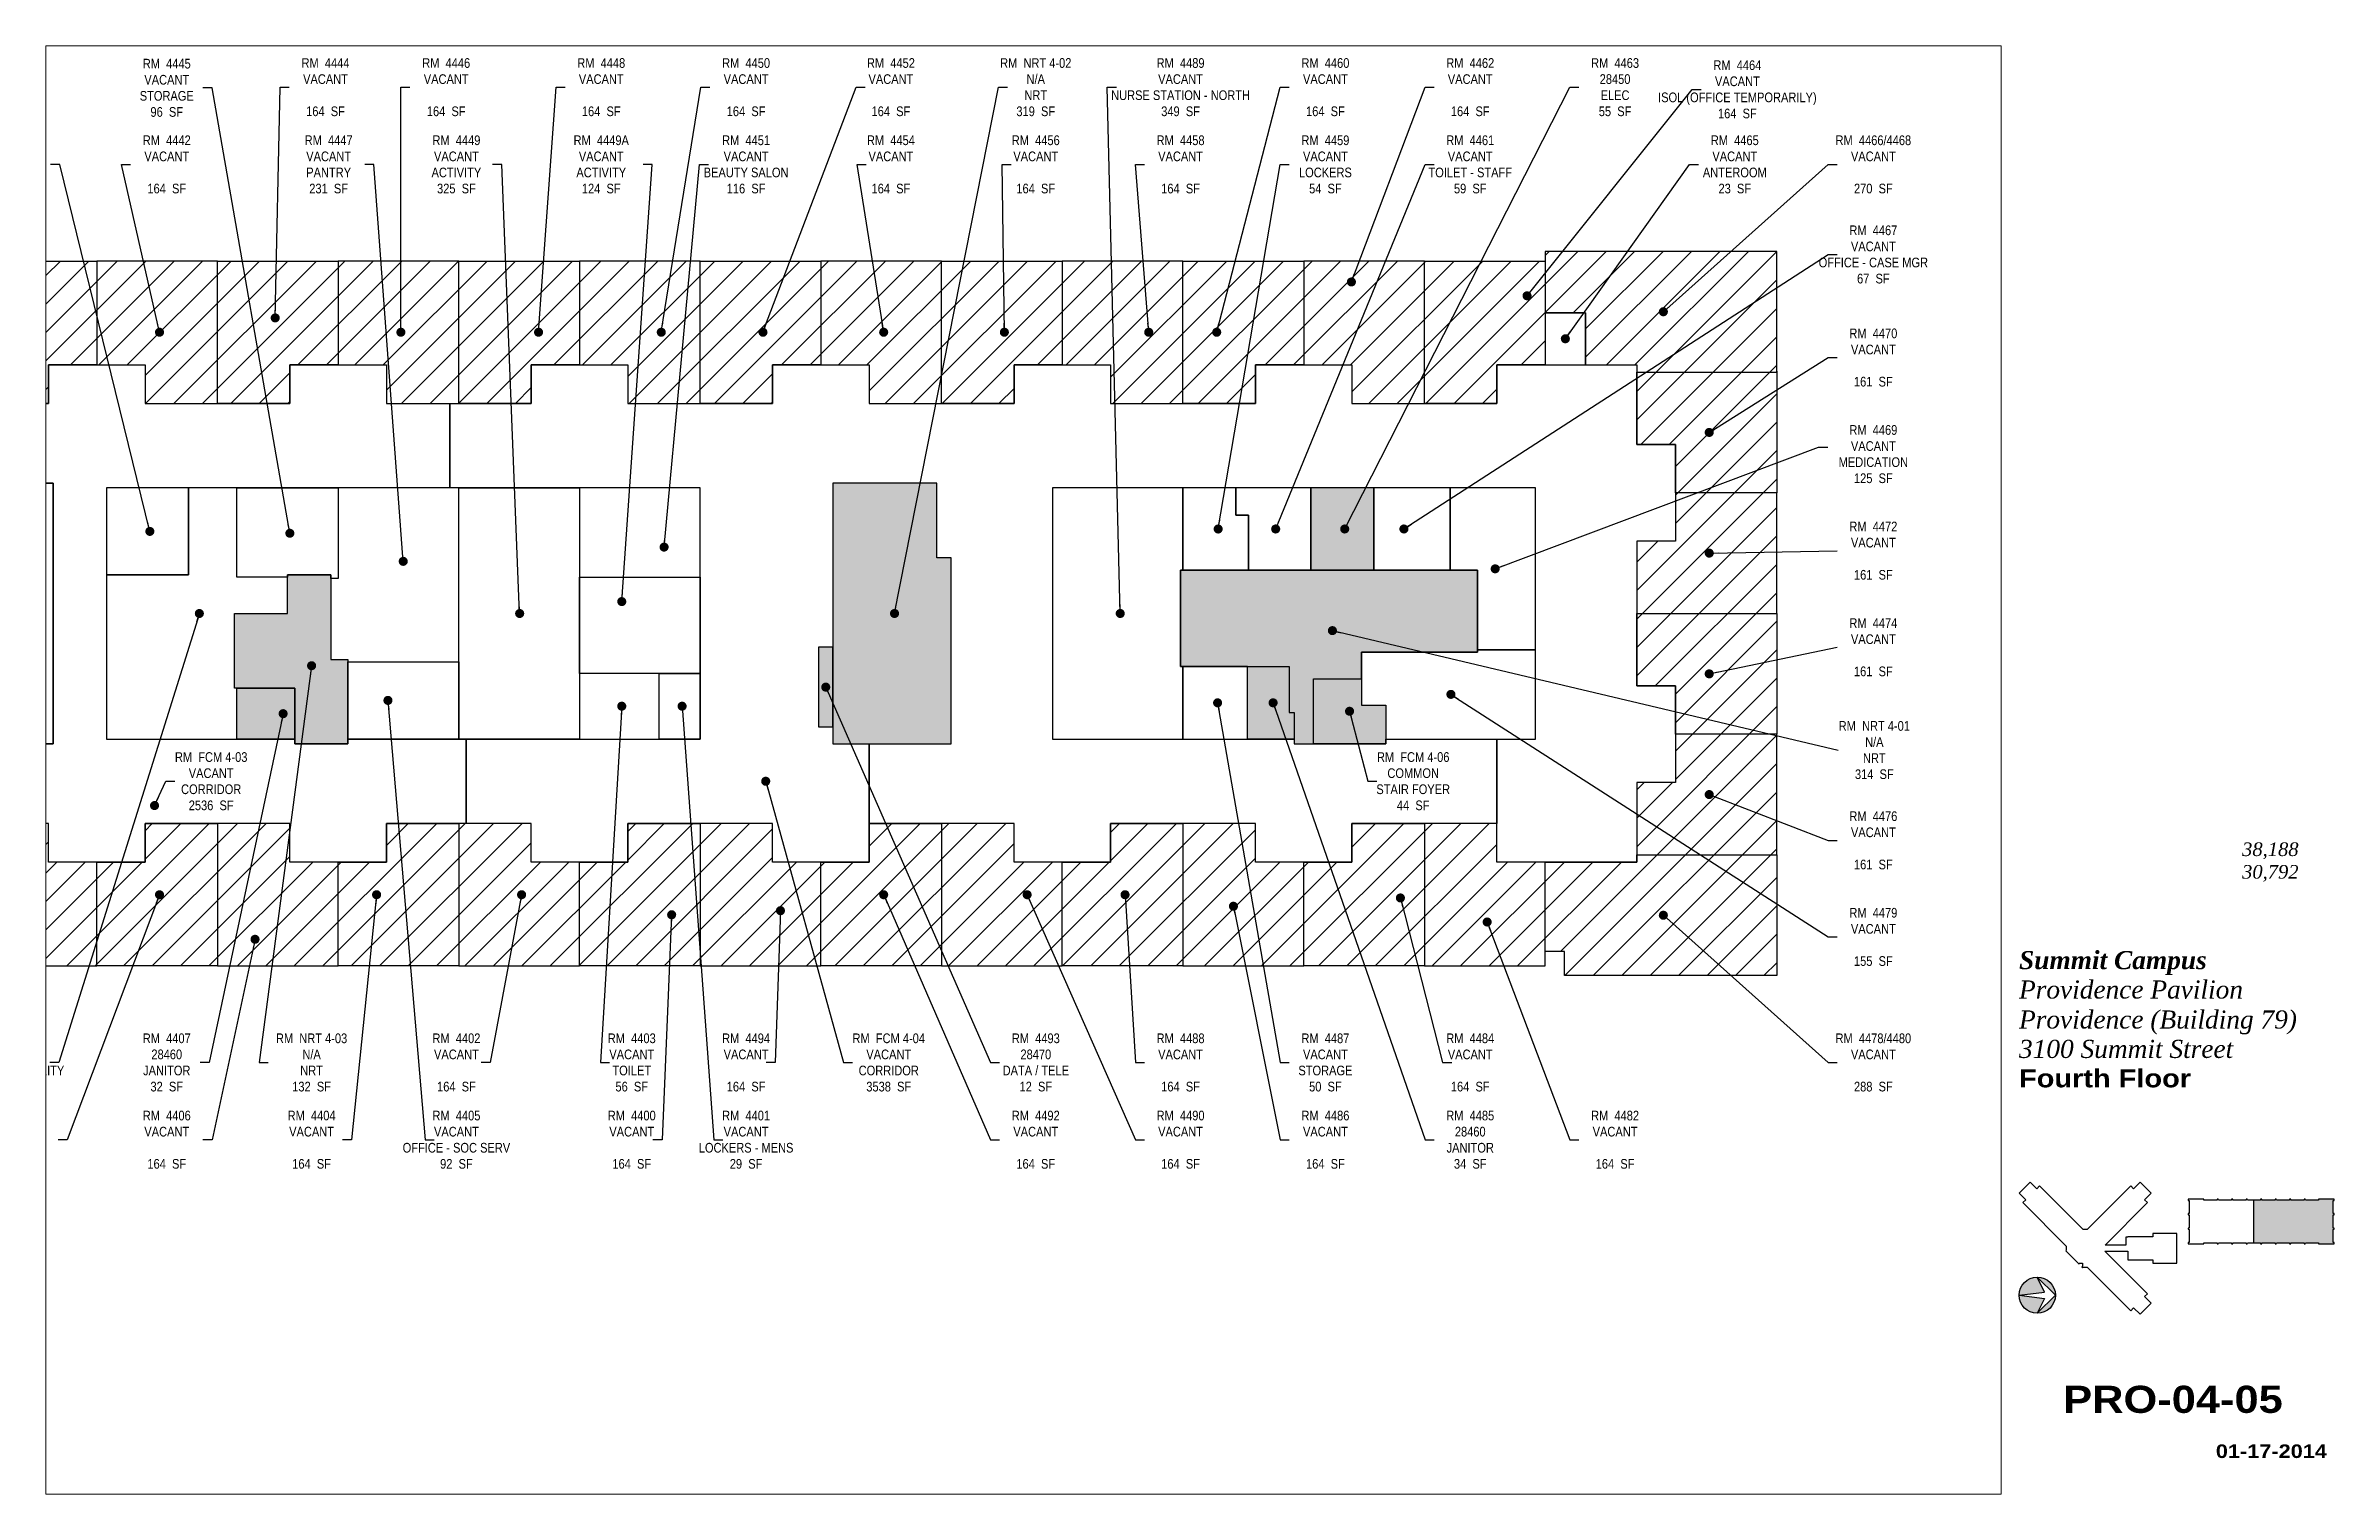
# Paper-space layout '05' of a CAD drawing. Header units: inches. Extents: x 0.9 to 16.7, y 0.5 to 10.5.
# The model-space entities are those that its viewports show. They can reach past a viewport. Long polylines and large blocks are cut down to what shows.
import ezdxf
from ezdxf.enums import TextEntityAlignment as Align

# ---------------------------------------------------------------- set-up
doc = ezdxf.new("R2010")
doc.units = ezdxf.units.IN
doc.header["$MEASUREMENT"] = 0
doc.layers.get('DEFPOINTS').update_dxf_attribs({"color": 31})
for name, color, linetype in [('0-LABEL', 3, 'Continuous'), ('1-NRT', 200, 'Continuous'), ('1-NRT-PTN', 253, 'Continuous'), ('3-FCM', 190, 'Continuous'), ('3-FCM-PTN', 9, 'Continuous'), ('4-OCC', 6, 'Continuous'), ('4-OCC-PTN', 95, 'Continuous'), ('4-VACANT', 60, 'Continuous'), ('4-VACANT-NONLICENSED-PTN', 253, 'Continuous'), ('T-5', 5, 'Continuous'), ('T-8', 8, 'Continuous')]:
    doc.layers.add(name, color=color, linetype=linetype)
doc.styles.add('ArialB', font='')
doc.styles.add('ArialN', font='ARIALN.TTF')
doc.styles.add('TimesI', font='timesi.ttf')
doc.styles.add('TimesIB', font='timesbi.ttf')
doc.styles.get('ArialB').set_extended_font_data('Arial Black')
doc.dimstyles.new('AB-120', dxfattribs={"dimscale": 120, "dimtxt": 0.125, "dimasz": 0.09375, "dimexe": 0.0625, "dimexo": 0.125, "dimgap": 0.375, "dimtad": 0, "dimtih": 1, "dimtoh": 1, "dimdec": 4, "dimrnd": 0.0625, "dimzin": 0, "dimdsep": 46, "dimlunit": 4, "dimtxsty": 'ArialN', "dimblk": 'ARCHTICK', "dimcen": 0.09375, "dimclrd": 256, "dimclre": 256, "dimclrt": 256, "dimadec": 0, "dimazin": 0, "dimtfac": 1, "dimtdec": 4, "dimtofl": 0, "dimtmove": 2, "dimatfit": 3, "dimldrblk": 'DOT', "dimfxl": 0, "dimfrac": 2, "dimtolj": 1, "dimtzin": 0, "dimlwd": -1, "dimlwe": -1, "dimarcsym": 0})

# ---------------------------------------------------------------- blocks, each defined once
blk = doc.blocks.new('4th outline')
blk.add_lwpolyline([(14.639, 2.654), (14.562, 2.578), (14.608, 2.532), (14.588, 2.513), (14.888, 2.212), (14.888, 2.184), (14.885, 2.18), (14.977, 2.088), (14.977, 2.095), (15, 2.095), (15, 2.075), (14.995, 2.07), (15.001, 2.064), (15.005, 2.068), (15.033, 2.068), (15.333, 1.767), (15.353, 1.787), (15.398, 1.742), (15.475, 1.818), (15.429, 1.864), (15.449, 1.883), (15.155, 2.177), (15.314, 2.177), (15.314, 2.118), (15.486, 2.118), (15.486, 2.095), (15.651, 2.095), (15.651, 2.3), (15.486, 2.3), (15.486, 2.278), (15.314, 2.278), (15.314, 2.274), (15.3, 2.274), (15.3, 2.219), (15.156, 2.219), (15.449, 2.513), (15.429, 2.532), (15.475, 2.578), (15.398, 2.654), (15.353, 2.609), (15.333, 2.629), (15.033, 2.328), (15.005, 2.328), (14.704, 2.629), (14.684, 2.609)], close=True)
blk.add_lwpolyline([(15.73, 2.537), (15.73, 2.529), (15.737, 2.528), (15.737, 2.438), (15.73, 2.437), (15.73, 2.429), (15.737, 2.428), (15.737, 2.338), (15.73, 2.337), (15.73, 2.329), (15.737, 2.328), (15.737, 2.238), (15.73, 2.237), (15.73, 2.229), (15.838, 2.229), (15.839, 2.236), (15.93, 2.236), (15.93, 2.229), (15.938, 2.229), (15.939, 2.236), (16.03, 2.236), (16.03, 2.229), (16.038, 2.229), (16.039, 2.236), (16.13, 2.236), (16.13, 2.229), (16.138, 2.229), (16.139, 2.236), (16.23, 2.236), (16.23, 2.229), (16.238, 2.229), (16.238, 2.229), (16.239, 2.236), (16.33, 2.236), (16.33, 2.229), (16.338, 2.229), (16.339, 2.236), (16.43, 2.236), (16.43, 2.229), (16.438, 2.229), (16.439, 2.236), (16.53, 2.236), (16.53, 2.229), (16.538, 2.229), (16.539, 2.236), (16.63, 2.236), (16.63, 2.229), (16.738, 2.229), (16.738, 2.237), (16.731, 2.238), (16.731, 2.328), (16.738, 2.329), (16.738, 2.337), (16.731, 2.338), (16.731, 2.428), (16.738, 2.429), (16.738, 2.437), (16.731, 2.437), (16.731, 2.528), (16.738, 2.529), (16.738, 2.537), (16.63, 2.537), (16.63, 2.53), (16.539, 2.53), (16.538, 2.537), (16.53, 2.537), (16.53, 2.53), (16.439, 2.53), (16.438, 2.537), (16.43, 2.537), (16.43, 2.53), (16.339, 2.53), (16.338, 2.537), (16.33, 2.537), (16.33, 2.53), (16.239, 2.53), (16.238, 2.537), (16.23, 2.537), (16.23, 2.53), (16.139, 2.53), (16.138, 2.537), (16.13, 2.537), (16.13, 2.53), (16.039, 2.53), (16.038, 2.537), (16.03, 2.537), (16.03, 2.53), (15.939, 2.53), (15.938, 2.537), (15.93, 2.537), (15.93, 2.53), (15.839, 2.53), (15.838, 2.537), (15.73, 2.537)])
blk = doc.blocks.new('AB-TB-text')
for tag, style, p in [('GROSS', 'TimesI', (1.93, 4.406)), ('USEABLE', 'TimesI', (1.93, 4.25)), ('DATE', 'ArialB', (2.125, 0.25))]:
    blk.add_attdef(tag, text='', height=0.0938, dxfattribs=dict(style=style)).set_placement(p, align=Align.RIGHT)
for tag, style, p in [('CAMPUS', 'TimesIB', (0, 3.75)), ('PAVILION', 'TimesI', (0, 3.547)), ('BUILDING', 'TimesI', (0, 3.34)), ('STREET', 'TimesI', (0, 3.137)), ('FLOOR', 'ArialB', (0, 2.934))]:
    blk.add_attdef(tag, text='', height=0.125, dxfattribs=dict(style=style)).set_placement(p, align=Align.TOP_LEFT)
at = {"style": 'ArialB'}
blk.add_attdef('DWG#', text='', height=0.188, dxfattribs=at).set_placement((1.062, 0.749), align=Align.TOP_CENTER)
blk = doc.blocks.new('n-arrow')
h = blk.add_hatch(color=256)
h.paths.add_polyline_path([(0, 0.125), (0.125, 0, 0.414214)])
h.paths.add_polyline_path([(0, 0.125, 0.414214), (-0.125, 0), (0.051, 0.022)])
h = blk.add_hatch(color=256)
h.paths.add_polyline_path([(0.051, -0.022), (-0.125, 0, 0.414214), (0, -0.125)])
h.paths.add_polyline_path([(0.125, 0), (0, -0.125, 0.414214)])
for p, q in [((-0.125, 0), (0.051, 0.022)), ((-0.125, 0), (0.051, -0.022)), ((0, 0.125), (0.125, 0)), ((0.051, 0.022), (0, 0.125)), ((0, -0.125), (0.125, 0)), ((0.051, -0.022), (0, -0.125))]:
    blk.add_line(p, q)
blk.add_circle((0, 0), 0.125)
blk = doc.blocks.new('_ArchTick')
at = {"const_width": 0.15}
blk.add_lwpolyline([(-0.5, -0.5), (0.5, 0.5)], dxfattribs=at)
blk = doc.blocks.new('_Dot')
at = {"lineweight": -2}
blk.add_line((-0.5, 0), (-1, 0), dxfattribs=at)
at = {"const_width": 0.5}
blk.add_lwpolyline([(-0.25, 0, 1), (0.25, 0, 1)], format="xyb", close=True, dxfattribs=at)

msp = doc.modelspace()

# ---------------------------------------------------------------- hatches: boundary and pattern name
at = {"layer": '1-NRT-PTN'}
for points in [[(2242.5, 1949.5), (2242.5, 2180.5), (2224.5, 2180.5), (2224.5, 2273.5), (2095.5, 2273.5), (2095.5, 1949.5)], [(2896.5, 2165.5), (2527.5, 2165.5), (2527.5, 2045.5), (2662.5, 2045.5), (2662.5, 1988.5), (2668.5, 1988.5), (2668.5, 1949.5), (2692.5, 1949.5), (2692.5, 2030.5), (2752.5, 2030.5), (2752.5, 2063.5), (2896.5, 2063.5)], [(1492.5, 2048.5), (1492.5, 1949.5), (1426.5, 1949.5), (1426.5, 2018.5), (1351.5, 2018.5), (1351.5, 2111.5), (1417.5, 2111.5), (1417.5, 2159.5), (1471.5, 2159.5), (1471.5, 2155), (1471.5, 2150.5), (1471.5, 2090.5), (1471.5, 2054.5), (1492.5, 2054.5)]]:
    msp.add_hatch(color=256, dxfattribs=at).paths.add_polyline_path(points)
at = {"layer": '3-FCM-PTN'}
msp.add_hatch(color=256, dxfattribs=at).paths.add_polyline_path([(2692.5, 2030.5), (2752.5, 2030.5), (2752.5, 1997.5), (2782.5, 1997.5), (2782.5, 1949.5), (2692.5, 1949.5)])
at = {"layer": '4-OCC-PTN'}
for color, points in [(55, [(2689.5, 2267.5), (2689.5, 2165.5), (2767.5, 2165.5), (2767.5, 2267.5)]), (62, [(2095.5, 2069.5), (2077.5, 2069.5), (2077.5, 1970.5), (2095.5, 1970.5)]), (201, [(2610.5, 2045.5), (2662.5, 2045.5), (2662.5, 1988.5), (2668.5, 1988.5), (2668.5, 1955.5), (2610.5, 1955.5)]), (201, [(1354.5, 2018.5), (1426.5, 2018.5), (1426.5, 1955.5), (1354.5, 1955.5)])]:
    msp.add_hatch(color=color, dxfattribs=at).paths.add_polyline_path(points)
at = {"layer": '4-VACANT-NONLICENSED-PTN'}
h = msp.add_hatch(dxfattribs=at)
h.set_pattern_fill('ANSI31', color=256, scale=200)
h.paths.add_polyline_path([(3268.5, 1811.5), (3094.5, 1811.5), (3094.5, 1802.5), (2980.5, 1802.5), (2980.5, 1691.5), (3004.5, 1691.5), (3004.5, 1661.5), (3268.5, 1661.5)])
h.paths.add_polyline_path([(3268.5, 1961.5), (3142.5, 1961.5), (3142.5, 1901.5), (3094.5, 1901.5), (3094.5, 1811.5), (3268.5, 1811.5)])
h.paths.add_polyline_path([(3268.5, 2111.5), (3094.5, 2111.5), (3094.5, 2021.5), (3142.5, 2021.5), (3142.5, 1961.5), (3268.5, 1961.5)])
h.paths.add_polyline_path([(3268.5, 2261.5), (3142.5, 2261.5), (3142.5, 2201.5), (3094.5, 2201.5), (3094.5, 2111.5), (3268.5, 2111.5)])
h.paths.add_polyline_path([(3268.5, 2411.5), (3094.5, 2411.5), (3094.5, 2321.5), (3142.5, 2321.5), (3142.5, 2261.5), (3268.5, 2261.5)])
h.paths.add_polyline_path([(3268.5, 2561.5), (3004.5, 2561.5), (2980.5, 2561.5), (2980.5, 2485.2), (3030.9, 2485.2), (3030.9, 2420.5), (3094.5, 2420.5), (3094.5, 2411.5), (3268.5, 2411.5)])
h.paths.add_polyline_path([(2980.5, 2485.2), (2980.5, 2549.5), (2830.5, 2549.5), (2830.5, 2372.5), (2920.5, 2372.5), (2920.5, 2420.5), (2980.5, 2420.5)])
h.paths.add_polyline_path([(2830.5, 2549.5), (2680.5, 2549.5), (2680.5, 2420.5), (2740.5, 2420.5), (2740.5, 2372.5), (2830.5, 2372.5)])
h.paths.add_polyline_path([(2680.5, 2549.5), (2530.5, 2549.5), (2530.5, 2372.5), (2620.5, 2372.5), (2620.5, 2420.5), (2680.5, 2420.5)])
h.paths.add_polyline_path([(2530.5, 2549.5), (2380.5, 2549.5), (2380.5, 2420.5), (2440.5, 2420.5), (2440.5, 2372.5), (2530.5, 2372.5)])
h.paths.add_polyline_path([(2380.5, 2549.5), (2230.5, 2549.5), (2230.5, 2372.5), (2320.5, 2372.5), (2320.5, 2420.5), (2380.5, 2420.5)])
h.paths.add_polyline_path([(2230.5, 2549.5), (2080.5, 2549.5), (2080.5, 2420.5), (2140.5, 2420.5), (2140.5, 2372.5), (2230.5, 2372.5)])
h.paths.add_polyline_path([(2080.5, 2549.5), (1930.5, 2549.5), (1930.5, 2372.5), (2020.5, 2372.5), (2020.5, 2420.5), (2080.5, 2420.5)])
h.paths.add_polyline_path([(1930.5, 2549.5), (1780.5, 2549.5), (1780.5, 2420.5), (1840.5, 2420.5), (1840.5, 2372.5), (1930.5, 2372.5)])
h.paths.add_polyline_path([(1780.5, 2549.5), (1630.5, 2549.5), (1630.5, 2372.5), (1720.5, 2372.5), (1720.5, 2420.5), (1780.5, 2420.5)])
h.paths.add_polyline_path([(1630.5, 2549.5), (1480.5, 2549.5), (1480.5, 2420.5), (1540.5, 2420.5), (1540.5, 2372.5), (1630.5, 2372.5)])
h.paths.add_polyline_path([(1480.5, 2549.5), (1330.5, 2549.5), (1330.5, 2372.5), (1420.5, 2372.5), (1420.5, 2420.5), (1480.5, 2420.5)])
h.paths.add_polyline_path([(1330.5, 2549.5), (1180.5, 2549.5), (1180.5, 2420.5), (1240.5, 2420.5), (1240.5, 2372.5), (1330.5, 2372.5)])
h.paths.add_polyline_path([(1180.5, 2549.5), (1030.5, 2549.5), (1030.5, 2372.5), (1120.5, 2372.5), (1120.5, 2420.5), (1180.5, 2420.5)])
h.paths.add_polyline_path([(1030.5, 2549.5), (880.5, 2549.5), (880.5, 2420.5), (940.5, 2420.5), (940.5, 2372.5), (1030.5, 2372.5)])
h.paths.add_polyline_path([(880.5, 2549.5), (730.5, 2549.5), (730.5, 2372.5), (820.5, 2372.5), (820.5, 2420.5), (880.5, 2420.5)])
h.paths.add_polyline_path([(730.5, 2549.5), (580.5, 2549.5), (580.5, 2420.5), (640.5, 2420.5), (640.5, 2372.5), (730.5, 2372.5)])
h.paths.add_polyline_path([(580.5, 2561.5), (292.5, 2561.5), (292.5, 2411.5), (466.5, 2411.5), (466.5, 2420.5), (580.5, 2420.5)])
h.paths.add_polyline_path([(466.5, 2411.5), (292.5, 2411.5), (292.5, 2261.5), (418.5, 2261.5), (418.5, 2321.5), (418.5, 2321.5), (466.5, 2321.5)])
h.paths.add_polyline_path([(418.5, 2261.5), (292.5, 2261.5), (292.5, 2111.5), (466.5, 2111.5), (466.5, 2201.5), (418.5, 2201.5)])
h.paths.add_polyline_path([(466.5, 2111.5), (292.5, 2111.5), (292.5, 1961.5), (418.5, 1961.5), (418.5, 2021.5), (466.5, 2021.5)])
h.paths.add_polyline_path([(418.5, 1961.5), (292.5, 1961.5), (292.5, 1811.5), (466.5, 1811.5), (466.5, 1901.5), (418.5, 1901.5)])
h.paths.add_polyline_path([(580.5, 1802.5), (466.5, 1802.5), (466.5, 1811.5), (292.5, 1811.5), (292.5, 1661.5), (580.5, 1661.5)])
h.paths.add_polyline_path([(730.5, 1850.5), (640.5, 1850.5), (640.5, 1802.5), (580.5, 1802.5), (580.5, 1673.5), (730.5, 1673.5)])
h.paths.add_polyline_path([(880.5, 1802.5), (820.5, 1802.5), (820.5, 1850.5), (730.5, 1850.5), (730.5, 1673.5), (880.5, 1673.5)])
h.paths.add_polyline_path([(1030.5, 1850.5), (940.5, 1850.5), (940.5, 1802.5), (880.5, 1802.5), (880.5, 1673.5), (1030.5, 1673.5)])
h.paths.add_polyline_path([(1180.5, 1802.5), (1120.5, 1802.5), (1120.5, 1850.5), (1030.5, 1850.5), (1030.5, 1673.5), (1180.5, 1673.5)])
h.paths.add_polyline_path([(1330.5, 1850.5), (1240.5, 1850.5), (1240.5, 1802.5), (1180.5, 1802.5), (1180.5, 1673.5), (1330.5, 1673.5)])
h.paths.add_polyline_path([(1480.5, 1802.5), (1420.5, 1802.5), (1420.5, 1850.5), (1330.5, 1850.5), (1330.5, 1673.5), (1480.5, 1673.5)])
h.paths.add_polyline_path([(1630.5, 1850.5), (1540.5, 1850.5), (1540.5, 1802.5), (1480.5, 1802.5), (1480.5, 1673.5), (1630.5, 1673.5)])
h.paths.add_polyline_path([(1780.5, 1802.5), (1720.5, 1802.5), (1720.5, 1850.5), (1630.5, 1850.5), (1630.5, 1673.5), (1780.5, 1673.5)])
h.paths.add_polyline_path([(1930.5, 1850.5), (1840.5, 1850.5), (1840.5, 1802.5), (1780.5, 1802.5), (1780.5, 1673.5), (1930.5, 1673.5)])
h.paths.add_polyline_path([(2080.5, 1802.5), (2020.5, 1802.5), (2020.5, 1850.5), (1930.5, 1850.5), (1930.5, 1673.5), (2080.5, 1673.5)])
h.paths.add_polyline_path([(2230.5, 1850.5), (2140.5, 1850.5), (2140.5, 1802.5), (2080.5, 1802.5), (2080.5, 1673.5), (2230.5, 1673.5)])
h.paths.add_polyline_path([(2380.5, 1802.5), (2320.5, 1802.5), (2320.5, 1850.5), (2230.5, 1850.5), (2230.5, 1673.5), (2380.5, 1673.5)])
h.paths.add_polyline_path([(2530.5, 1850.5), (2440.5, 1850.5), (2440.5, 1802.5), (2380.5, 1802.5), (2380.5, 1673.5), (2530.5, 1673.5)])
h.paths.add_polyline_path([(2680.5, 1802.5), (2620.5, 1802.5), (2620.5, 1850.5), (2530.5, 1850.5), (2530.5, 1673.5), (2680.5, 1673.5)])
h.paths.add_polyline_path([(2830.5, 1850.5), (2740.5, 1850.5), (2740.5, 1802.5), (2680.5, 1802.5), (2680.5, 1673.5), (2830.5, 1673.5)])
h.paths.add_polyline_path([(2980.5, 1802.5), (2920.5, 1802.5), (2920.5, 1850.5), (2830.5, 1850.5), (2830.5, 1673.5), (2980.5, 1673.5)])

# ---------------------------------------------------------------- linework, layer by layer
at = {"layer": '1-NRT'}
msp.add_lwpolyline([(2242.5, 1949.5), (2242.5, 2180.5), (2224.5, 2180.5), (2224.5, 2273.5), (2095.5, 2273.5), (2095.5, 1949.5)], close=True, dxfattribs=at)
for points in [[(2896.5, 2165.5), (2527.5, 2165.5), (2527.5, 2045.5), (2662.5, 2045.5), (2662.5, 1988.5), (2668.5, 1988.5), (2668.5, 1949.5), (2692.5, 1949.5), (2692.5, 2030.5), (2752.5, 2030.5), (2752.5, 2030.5), (2752.5, 2063.5), (2896.5, 2063.5), (2896.5, 2165.5)], [(1492.5, 2048.5), (1492.5, 1949.5), (1426.5, 1949.5), (1426.5, 2018.5), (1351.5, 2018.5), (1351.5, 2111.5), (1417.5, 2111.5), (1417.5, 2159.5), (1471.5, 2159.5), (1471.5, 2155), (1471.5, 2150.5), (1471.5, 2090.5), (1471.5, 2054.5), (1492.5, 2054.5), (1492.5, 2048.5)]]:
    msp.add_lwpolyline(points, dxfattribs=at)
at = {"layer": '3-FCM'}
msp.add_lwpolyline([(2692.5, 2030.5), (2752.5, 2030.5), (2752.5, 1997.5), (2782.5, 1997.5), (2782.5, 1949.5), (2692.5, 1949.5)], close=True, dxfattribs=at)
at = {"layer": '4-OCC'}
for points in [[(2689.5, 2267.5), (2689.5, 2165.5), (2767.5, 2165.5), (2767.5, 2267.5), (2689.5, 2267.5)], [(2095.5, 2069.5), (2077.5, 2069.5), (2077.5, 1970.5), (2095.5, 1970.5), (2095.5, 2069.5)], [(2610.5, 2045.5), (2662.5, 2045.5), (2662.5, 1988.5), (2668.5, 1988.5), (2668.5, 1955.5), (2610.5, 1955.5), (2610.5, 2045.5)], [(1354.5, 2018.5), (1426.5, 2018.5), (1426.5, 2018.5), (1426.5, 1955.5), (1354.5, 1955.5), (1354.5, 2018.5)]]:
    msp.add_lwpolyline(points, dxfattribs=at)
at = {"layer": '4-VACANT'}
msp.add_line((3268.5, 2412.5), (3268.5, 2410.5), dxfattribs=at)
for points in [[(3030.9, 2485.2), (3030.9, 2420.5), (3094.5, 2420.5), (3094.5, 2411.5), (3268.5, 2411.5), (3268.5, 2561.5), (3004.5, 2561.5), (2980.5, 2561.5), (2980.5, 2561.5), (2980.5, 2485.2)], [(2980.5, 2420.5), (3030.9, 2420.5), (3030.9, 2485.2), (2980.5, 2485.2)], [(1619.5, 2267.5), (1619.5, 2372.5), (1720.5, 2372.5), (1720.5, 2420.5), (1840.5, 2420.5), (1840.5, 2372.5), (2020.5, 2372.5), (2020.5, 2420.5), (2140.5, 2420.5), (2140.5, 2372.5), (2320.5, 2372.5), (2320.5, 2420.5), (2440.5, 2420.5), (2440.5, 2372.5), (2620.5, 2372.5), (2620.5, 2420.5), (2740.5, 2420.5), (2740.5, 2372.5), (2920.5, 2372.5), (2920.5, 2420.5), (3094.5, 2420.5), (3094.5, 2321.5), (3142.5, 2321.5), (3142.5, 2201.5), (3094.5, 2201.5), (3094.5, 2021.5), (3142.5, 2021.5), (3142.5, 1901.5), (3094.5, 1901.5), (3094.5, 1802.5), (2920.5, 1802.5), (2920.5, 1955.5), (2968.5, 1955.5), (2968.5, 2267.5), (2368.5, 2267.5), (2368.5, 1955.5), (2668.5, 1955.5), (2668.5, 1949.5), (2782.5, 1949.5), (2782.5, 1955.5), (2920.5, 1955.5), (2920.5, 1850.5), (2740.5, 1850.5), (2740.5, 1802.5), (2620.5, 1802.5), (2620.5, 1850.5), (2440.5, 1850.5), (2440.5, 1802.5), (2320.5, 1802.5), (2320.5, 1850.5), (2140.5, 1850.5), (2140.5, 1949.5), (2242.5, 1949.5), (2242.5, 2180.5), (2224.5, 2180.5), (2224.5, 2273.5), (2095.5, 2273.5), (2095.5, 2069.5), (2077.5, 2069.5), (2077.5, 1970.5), (2095.5, 1970.5), (2095.5, 1949.5), (2140.5, 1949.5), (2140.5, 1802.5), (2020.5, 1802.5), (2020.5, 1850.5), (1840.5, 1850.5), (1840.5, 1802.5), (1720.5, 1802.5), (1720.5, 1850.5), (1639.5, 1850.5), (1639.5, 1955.5), (1930.5, 1955.5), (1930.5, 2267.5), (1619.5, 2267.5)], [(988.5, 1988.5), (988.5, 2039.5), (1036.5, 2039.5), (1036.5, 2159.5), (1020.5, 2159.5), (1020.5, 2228.5), (958.5, 2228.5), (958.5, 2228.5), (958.5, 2228.5), (958.5, 2267.5), (1065.5, 2267.5), (1065.5, 2273.5), (1065.5, 2273.5), (1126.5, 2273.5), (1126.5, 1949.5), (1065.5, 1949.5), (1065.5, 1955.5), (973.5, 1955.5), (973.5, 1988.5)], [(1780.5, 2156.5), (1780.5, 2037.1), (1780.5, 2037.1), (1780.5, 1955.5), (1630.5, 1955.5), (1630.5, 2267.5), (1780.5, 2267.5), (1780.5, 2156.5), (1780.5, 2156.5)], [(1780.5, 2037.1), (1780.5, 2156.5), (1930.5, 2156.5), (1930.5, 2037.1)], [(3094.5, 1802.5), (3094.5, 1811.5), (3268.5, 1811.5), (3268.5, 1661.5), (3004.5, 1661.5), (3004.5, 1691.5), (2980.5, 1691.5), (2980.5, 1802.5)]]:
    msp.add_lwpolyline(points, close=True, dxfattribs=at)
for points in [[(1180.5, 2420.5), (1120.5, 2420.5), (1120.5, 2372.5), (1030.5, 2372.5), (1030.5, 2549.5), (1180.5, 2549.5), (1180.5, 2549.5), (1180.5, 2549.5), (1180.5, 2420.5)], [(1180.5, 2420.5), (1240.5, 2420.5), (1240.5, 2372.5), (1330.5, 2372.5), (1330.5, 2549.5), (1180.5, 2549.5), (1180.5, 2549.5), (1180.5, 2549.5), (1180.5, 2420.5)], [(1480.5, 2420.5), (1420.5, 2420.5), (1420.5, 2372.5), (1330.5, 2372.5), (1330.5, 2549.5), (1480.5, 2549.5), (1480.5, 2549.5), (1480.5, 2549.5), (1480.5, 2420.5)], [(1480.5, 2420.5), (1540.5, 2420.5), (1540.5, 2372.5), (1630.5, 2372.5), (1630.5, 2549.5), (1480.5, 2549.5), (1480.5, 2549.5), (1480.5, 2549.5), (1480.5, 2420.5)], [(1780.5, 2420.5), (1720.5, 2420.5), (1720.5, 2372.5), (1630.5, 2372.5), (1630.5, 2549.5), (1780.5, 2549.5), (1780.5, 2549.5), (1780.5, 2549.5), (1780.5, 2420.5)], [(1780.5, 2420.5), (1840.5, 2420.5), (1840.5, 2372.5), (1930.5, 2372.5), (1930.5, 2549.5), (1780.5, 2549.5), (1780.5, 2549.5), (1780.5, 2549.5), (1780.5, 2420.5)], [(2080.5, 2420.5), (2020.5, 2420.5), (2020.5, 2372.5), (1930.5, 2372.5), (1930.5, 2549.5), (2080.5, 2549.5), (2080.5, 2549.5), (2080.5, 2549.5), (2080.5, 2420.5)], [(2080.5, 2420.5), (2140.5, 2420.5), (2140.5, 2372.5), (2230.5, 2372.5), (2230.5, 2549.5), (2080.5, 2549.5), (2080.5, 2549.5), (2080.5, 2549.5), (2080.5, 2420.5)], [(2380.5, 2420.5), (2320.5, 2420.5), (2320.5, 2372.5), (2230.5, 2372.5), (2230.5, 2549.5), (2380.5, 2549.5), (2380.5, 2549.5), (2380.5, 2549.5), (2380.5, 2420.5)], [(2380.5, 2420.5), (2440.5, 2420.5), (2440.5, 2372.5), (2530.5, 2372.5), (2530.5, 2549.5), (2380.5, 2549.5), (2380.5, 2549.5), (2380.5, 2549.5), (2380.5, 2420.5)], [(2680.5, 2420.5), (2620.5, 2420.5), (2620.5, 2372.5), (2530.5, 2372.5), (2530.5, 2549.5), (2680.5, 2549.5), (2680.5, 2549.5), (2680.5, 2549.5), (2680.5, 2420.5)], [(2680.5, 2420.5), (2740.5, 2420.5), (2740.5, 2372.5), (2830.5, 2372.5), (2830.5, 2549.5), (2680.5, 2549.5), (2680.5, 2549.5), (2680.5, 2549.5), (2680.5, 2420.5)], [(2980.5, 2485.2), (2980.5, 2485.2), (2980.5, 2420.5), (2920.5, 2420.5), (2920.5, 2372.5), (2830.5, 2372.5), (2830.5, 2549.5), (2980.5, 2549.5), (2980.5, 2549.5), (2980.5, 2549.5), (2980.5, 2485.2)], [(1065.5, 1949.5), (1126.5, 1949.5), (1126.5, 2273.5), (1065.5, 2273.5)], [(940.5, 2372.5), (1120.5, 2372.5), (1120.5, 2420.5), (1240.5, 2420.5), (1240.5, 2372.5), (1420.5, 2372.5), (1420.5, 2420.5), (1540.5, 2420.5), (1540.5, 2372.5), (1619.5, 2372.5), (1619.5, 2267.5), (1192.5, 2267.5), (1192.5, 1955.5), (1426.5, 1955.5), (1426.5, 1949.5), (1492.5, 1949.5), (1492.5, 1955.5), (1639.5, 1955.5), (1639.5, 1850.5), (1540.5, 1850.5), (1540.5, 1802.5), (1420.5, 1802.5), (1420.5, 1850.5), (1240.5, 1850.5), (1240.5, 1802.5), (1120.5, 1802.5), (1120.5, 1850.5), (940.5, 1850.5)], [(3142.5, 2261.5), (3142.5, 2321.5), (3094.5, 2321.5), (3094.5, 2411.5), (3268.5, 2411.5), (3268.5, 2261.5), (3268.5, 2261.5), (3268.5, 2261.5), (3142.5, 2261.5)], [(1192.5, 2267.5), (1192.5, 2159.5), (1192.5, 2159.5), (1294.5, 2159.5), (1294.5, 2159.5), (1294.5, 2267.5), (1192.5, 2267.5)], [(1192.5, 1955.5), (1354.5, 1955.5), (1354.5, 2018.5), (1351.5, 2018.5), (1351.5, 2111.5), (1417.5, 2111.5), (1417.5, 2156.5), (1354.5, 2156.5), (1354.5, 2267.5), (1294.5, 2267.5), (1294.5, 2159.5), (1192.5, 2159.5), (1192.5, 1955.5)], [(1480.5, 2267.5), (1480.5, 2155), (1471.5, 2155), (1471.5, 2159.5), (1417.5, 2159.5), (1417.5, 2156.5), (1354.5, 2156.5), (1354.5, 2267.5), (1354.5, 2267.5), (1480.5, 2267.5)], [(1480.5, 2267.5), (1480.5, 2155), (1471.5, 2155), (1471.5, 2054.5), (1492.5, 2054.5), (1492.5, 2051.5), (1627.5, 2051.5), (1630.5, 2051.5), (1630.5, 2267.5), (1480.5, 2267.5)], [(1780.5, 2267.5), (1780.5, 2156.5), (1930.5, 2156.5), (1930.5, 2267.5), (1780.5, 2267.5)], [(2527.5, 2165.5), (2530.5, 2165.5), (2530.5, 2267.5), (2368.5, 2267.5), (2368.5, 1955.5), (2530.5, 1955.5), (2530.5, 1955.5), (2530.5, 2045.5), (2527.5, 2045.5), (2527.5, 2165.5)], [(2530.5, 2267.5), (2530.5, 2165.5), (2612, 2165.5), (2612, 2165.5), (2612, 2233.5), (2612, 2233.5), (2596, 2233.5), (2596, 2233.5), (2596, 2267.5), (2530.5, 2267.5)], [(2689.5, 2267.5), (2596, 2267.5), (2596, 2233.5), (2612, 2233.5), (2612, 2165.5), (2689.5, 2165.5), (2689.5, 2267.5)], [(2767.5, 2267.5), (2767.5, 2165.5), (2862.5, 2165.5), (2862.5, 2165.5), (2862.5, 2267.5), (2767.5, 2267.5)], [(2862.5, 2267.5), (2862.5, 2165.5), (2896.5, 2165.5), (2896.5, 2066.5), (2968.5, 2066.5), (2968.5, 2267.5), (2862.5, 2267.5)], [(3142.5, 2261.5), (3142.5, 2201.5), (3094.5, 2201.5), (3094.5, 2111.5), (3268.5, 2111.5), (3268.5, 2261.5), (3268.5, 2261.5), (3268.5, 2261.5), (3142.5, 2261.5)], [(3142.5, 1961.5), (3142.5, 2021.5), (3094.5, 2021.5), (3094.5, 2111.5), (3268.5, 2111.5), (3268.5, 1961.5), (3268.5, 1961.5), (3268.5, 1961.5), (3142.5, 1961.5)], [(1630.5, 2051.5), (1630.5, 1955.5), (1492.5, 1955.5), (1492.5, 2051.5), (1630.5, 2051.5)], [(2968.5, 2066.5), (2896.5, 2066.5), (2896.5, 2063.5), (2752.5, 2063.5), (2752.5, 1997.5), (2782.5, 1997.5), (2782.5, 1955.5), (2968.5, 1955.5), (2968.5, 2066.5)], [(1780.5, 2037.1), (1780.5, 1955.5), (1877, 1955.5), (1879.4, 1955.5), (1879.4, 2037.1), (1780.5, 2037.1)], [(1879.4, 2037.1), (1930.5, 2037.1), (1930.5, 1955.5), (1879.4, 1955.5), (1879.4, 2037.1)], [(2530.5, 2045.5), (2530.5, 1955.5), (2610.5, 1955.5), (2610.5, 1955.5), (2610.5, 2045.5), (2530.5, 2045.5)], [(3142.5, 1961.5), (3142.5, 1901.5), (3094.5, 1901.5), (3094.5, 1811.5), (3268.5, 1811.5), (3268.5, 1961.5), (3268.5, 1961.5), (3268.5, 1961.5), (3142.5, 1961.5)], [(1180.5, 1802.5), (1120.5, 1802.5), (1120.5, 1850.5), (1030.5, 1850.5), (1030.5, 1673.5), (1180.5, 1673.5), (1180.5, 1673.5), (1180.5, 1673.5), (1180.5, 1802.5)], [(1180.5, 1802.5), (1240.5, 1802.5), (1240.5, 1850.5), (1330.5, 1850.5), (1330.5, 1673.5), (1180.5, 1673.5), (1180.5, 1673.5), (1180.5, 1673.5), (1180.5, 1802.5)], [(1480.5, 1802.5), (1420.5, 1802.5), (1420.5, 1850.5), (1330.5, 1850.5), (1330.5, 1673.5), (1480.5, 1673.5), (1480.5, 1673.5), (1480.5, 1673.5), (1480.5, 1802.5)], [(1480.5, 1802.5), (1540.5, 1802.5), (1540.5, 1850.5), (1630.5, 1850.5), (1630.5, 1673.5), (1480.5, 1673.5), (1480.5, 1673.5), (1480.5, 1673.5), (1480.5, 1802.5)], [(1780.5, 1802.5), (1720.5, 1802.5), (1720.5, 1850.5), (1630.5, 1850.5), (1630.5, 1673.5), (1780.5, 1673.5), (1780.5, 1673.5), (1780.5, 1673.5), (1780.5, 1802.5)], [(1780.5, 1802.5), (1840.5, 1802.5), (1840.5, 1850.5), (1930.5, 1850.5), (1930.5, 1673.5), (1780.5, 1673.5), (1780.5, 1673.5), (1780.5, 1673.5), (1780.5, 1802.5)], [(2080.5, 1802.5), (2020.5, 1802.5), (2020.5, 1850.5), (1930.5, 1850.5), (1930.5, 1673.5), (2080.5, 1673.5), (2080.5, 1673.5), (2080.5, 1673.5), (2080.5, 1802.5)], [(2080.5, 1802.5), (2140.5, 1802.5), (2140.5, 1850.5), (2230.5, 1850.5), (2230.5, 1673.5), (2080.5, 1673.5), (2080.5, 1673.5), (2080.5, 1673.5), (2080.5, 1802.5)], [(2380.5, 1802.5), (2320.5, 1802.5), (2320.5, 1850.5), (2230.5, 1850.5), (2230.5, 1673.5), (2380.5, 1673.5), (2380.5, 1673.5), (2380.5, 1673.5), (2380.5, 1802.5)], [(2380.5, 1802.5), (2440.5, 1802.5), (2440.5, 1850.5), (2530.5, 1850.5), (2530.5, 1673.5), (2380.5, 1673.5), (2380.5, 1673.5), (2380.5, 1673.5), (2380.5, 1802.5)], [(2680.5, 1802.5), (2620.5, 1802.5), (2620.5, 1850.5), (2530.5, 1850.5), (2530.5, 1673.5), (2680.5, 1673.5), (2680.5, 1673.5), (2680.5, 1673.5), (2680.5, 1802.5)], [(2680.5, 1802.5), (2740.5, 1802.5), (2740.5, 1850.5), (2830.5, 1850.5), (2830.5, 1673.5), (2680.5, 1673.5), (2680.5, 1673.5), (2680.5, 1673.5), (2680.5, 1802.5)], [(2980.5, 1802.5), (2920.5, 1802.5), (2920.5, 1850.5), (2830.5, 1850.5), (2830.5, 1673.5), (2980.5, 1673.5), (2980.5, 1673.5), (2980.5, 1673.5), (2980.5, 1802.5)]]:
    msp.add_lwpolyline(points, dxfattribs=at)

# ---------------------------------------------------------------- texts
at = {"layer": '0-LABEL', "char_height": 12, "attachment_point": 5, "style": 'ArialN'}
for s, insert in [('RM  4440\\PVACANT\\P\\P164  SF', (1087.5, 2765.5)), ('RM  4445\\PVACANT\\PSTORAGE\\P96  SF', (1267.5, 2764.7)), ('RM  4444\\PVACANT\\P\\P164  SF', (1464.8, 2765.5)), ('RM  4446\\PVACANT\\P\\P164  SF', (1614.8, 2765.5)), ('RM  4448\\PVACANT\\P\\P164  SF', (1807.5, 2765.5)), ('RM  4450\\PVACANT\\P\\P164  SF', (1987.5, 2765.5)), ('RM  4452\\PVACANT\\P\\P164  SF', (2167.5, 2765.5)), ('RM  NRT 4-02\\PN/A\\PNRT\\P319  SF', (2347.5, 2765.5)), ('RM  4489\\PVACANT\\PNURSE STATION - NORTH\\P349  SF', (2527.5, 2765.5)), ('RM  4460\\PVACANT\\P\\P164  SF', (2707.5, 2765.5)), ('RM  4462\\PVACANT\\P\\P164  SF', (2887.5, 2765.5)), ('RM  4463\\P28450\\PELEC\\P55  SF', (3067.5, 2765.5)), ('RM  4464\\PVACANT\\PISOL (OFFICE TEMPORARILY)\\P164  SF', (3219.5, 2762.8)), ('RM  4441\\PVACANT\\POFFICE\\P77  SF', (1087.5, 2669.5)), ('RM  4442\\PVACANT\\P\\P164  SF', (1267.5, 2669.5)), ('RM  4447\\PVACANT\\PPANTRY\\P231  SF', (1468.7, 2669.5)), ('RM  4449\\PVACANT\\PACTIVITY\\P325  SF', (1627.5, 2669.5)), ('RM  4449A\\PVACANT\\PACTIVITY\\P124  SF', (1807.5, 2669.5)), ('RM  4451\\PVACANT\\PBEAUTY SALON\\P116  SF', (1987.5, 2669.5)), ('RM  4454\\PVACANT\\P\\P164  SF', (2167.5, 2669.5)), ('RM  4456\\PVACANT\\P\\P164  SF', (2347.5, 2669.5)), ('RM  4458\\PVACANT\\P\\P164  SF', (2527.5, 2669.5)), ('RM  4459\\PVACANT\\PLOCKERS\\P54  SF', (2707.5, 2669.5)), ('RM  4461\\PVACANT\\PTOILET - STAFF\\P59  SF', (2887.5, 2669.5)), ('RM  4465\\PVACANT\\PANTEROOM\\P23  SF', (3216.3, 2669.5)), ('RM  4466/4468\\PVACANT\\P\\P270  SF', (3388.5, 2669.5)), ('RM  4467\\PVACANT\\POFFICE - CASE MGR\\P67  SF', (3388.5, 2557.6)), ('RM  4470\\PVACANT\\P\\P161  SF', (3388.5, 2429.5)), ('RM  4469\\PVACANT\\PMEDICATION\\P125  SF', (3388.5, 2309.5)), ('RM  4472\\PVACANT\\P\\P161  SF', (3388.5, 2189.5)), ('RM  4474\\PVACANT\\P\\P161  SF', (3388.5, 2069.5)), ('RM  NRT 4-01\\PN/A\\PNRT\\P314  SF', (3389.7, 1941.7)), ('RM  FCM 4-03\\PVACANT\\PCORRIDOR\\P2536  SF', (1322.7, 1903)), ('RM  FCM 4-06\\PCOMMON\\PSTAIR FOYER\\P44  SF', (2816.6, 1903)), ('RM  4476\\PVACANT\\P\\P161  SF', (3388.5, 1829.5)), ('RM  4479\\PVACANT\\P\\P155  SF', (3388.5, 1709.5)), ('RM  4443\\PVACANT\\PSOILED UTILITY\\P292  SF', (1087.5, 1553.5)), ('RM  4407\\P28460\\PJANITOR\\P32  SF', (1267.5, 1553.5)), ('RM  NRT 4-03\\PN/A\\PNRT\\P132  SF', (1447.5, 1553.5)), ('RM  4402\\PVACANT\\P\\P164  SF', (1627.5, 1553.5)), ('RM  4403\\PVACANT\\PTOILET\\P56  SF', (1845.4, 1553.5)), ('RM  4494\\PVACANT\\P\\P164  SF', (1987.5, 1553.5)), ('RM  FCM 4-04\\PVACANT\\PCORRIDOR\\P3538  SF', (2164.8, 1553.5)), ('RM  4493\\P28470\\PDATA / TELE\\P12  SF', (2347.6, 1553.5)), ('RM  4488\\PVACANT\\P\\P164  SF', (2527.5, 1553.5)), ('RM  4487\\PVACANT\\PSTORAGE\\P50  SF', (2707.5, 1553.5)), ('RM  4484\\PVACANT\\P\\P164  SF', (2887.5, 1553.5)), ('RM  4478/4480\\PVACANT\\P\\P288  SF', (3388.5, 1553.5)), ('RM  4408\\PVACANT\\P\\P164  SF', (1087.5, 1457.5)), ('RM  4406\\PVACANT\\P\\P164  SF', (1267.5, 1457.5)), ('RM  4404\\PVACANT\\P\\P164  SF', (1447.5, 1457.5)), ('RM  4405\\PVACANT\\POFFICE - SOC SERV\\P92  SF', (1627.5, 1457.5)), ('RM  4400\\PVACANT\\P\\P164  SF', (1845.4, 1457.5)), ('RM  4401\\PVACANT\\PLOCKERS - MENS\\P29  SF', (1987.5, 1457.5)), ('RM  4492\\PVACANT\\P\\P164  SF', (2347.5, 1457.5)), ('RM  4490\\PVACANT\\P\\P164  SF', (2527.5, 1457.5)), ('RM  4486\\PVACANT\\P\\P164  SF', (2707.5, 1457.5)), ('RM  4485\\P28460\\PJANITOR\\P34  SF', (2887.5, 1457.5)), ('RM  4482\\PVACANT\\P\\P164  SF', (3067.5, 1457.5))]:
    msp.add_mtext(s, dxfattribs=dict(at, insert=insert))

# ---------------------------------------------------------------- leaders
at = {"layer": '0-LABEL', "annotation_type": 0, "has_hookline": 1}
for points, hookline_direction, text_width in [([(1074.1, 2461), (1041, 2765.5), (1052.3, 2765.5)], 0, 57.9), ([(1420.5, 2211.2), (1323.8, 2764.7), (1312.5, 2764.7)], 1, 65.9), ([(1402.3, 2478.8), (1408.5, 2765.5), (1419.8, 2765.5)], 0, 57.9), ([(1558.5, 2461), (1558.5, 2765.5), (1569.8, 2765.5)], 0, 57.9), ([(1729.6, 2461), (1751.3, 2765.5), (1762.5, 2765.5)], 0, 57.9), ([(1882.1, 2461), (1931.3, 2765.5), (1942.5, 2765.5)], 0, 57.9), ([(2008.5, 2461), (2124.2, 2765.5), (2135.4, 2765.5)], 0, 57.8), ([(2172, 2111.5), (2301.3, 2765.5), (2312.6, 2765.5)], 0, 86.8), ([(2452.5, 2111.5), (2436.4, 2765.5), (2447.7, 2765.5)], 0, 170.4), ([(2572.4, 2461), (2651.3, 2765.5), (2662.5, 2765.5)], 0, 57.9), ([(2731.5, 2216.5), (3011.3, 2765.5), (3022.5, 2765.5)], 0, 57.9), ([(2739.8, 2523.5), (2831.3, 2765.5), (2842.5, 2765.5)], 0, 57.8), ([(2958.1, 2506.3), (3163.3, 2762.8), (3174.5, 2762.8)], 0, 194.9), ([(1246.5, 2213.5), (1134.5, 2669.5), (1123.2, 2669.5)], 1, 56), ([(1258.5, 2461), (1211.3, 2669.5), (1222.5, 2669.5)], 0, 57.8), ([(1561.4, 2176.3), (1524.9, 2669.5), (1513.7, 2669.5)], 1, 57.9), ([(1706.1, 2111.5), (1683.8, 2669.5), (1672.5, 2669.5)], 1, 61.8), ([(1833, 2126.3), (1870.9, 2669.5), (1859.7, 2669.5)], 1, 67.7), ([(1885.6, 2194), (1929.4, 2669.5), (1940.7, 2669.5)], 0, 103.3), ([(2158.5, 2461), (2125.5, 2669.5), (2136.7, 2669.5)], 0, 57.9), ([(2308.5, 2461), (2305.8, 2669.5), (2317, 2669.5)], 0, 57.9), ([(2487.9, 2461), (2471.3, 2669.5), (2482.5, 2669.5)], 0, 57.9), ([(2574.2, 2216.5), (2651.3, 2669.5), (2662.5, 2669.5)], 0, 64), ([(2645.7, 2216.5), (2831.3, 2669.5), (2842.5, 2669.5)], 0, 102.9), ([(3005.7, 2452.9), (3160, 2669.5), (3171.3, 2669.5)], 0, 78.4), ([(3127.5, 2486.5), (3332.3, 2669.5), (3343.5, 2669.5)], 0, 92.3), ([(2805.1, 2216.5), (3332.3, 2557.6), (3343.5, 2557.6)], 0, 135.1), ([(3184.5, 2336.5), (3332.3, 2429.5), (3343.5, 2429.5)], 0, 57.9), ([(2918.5, 2167), (3320.5, 2318.3), (3331.8, 2318.3)], 0, 84.1), ([(3184.5, 2186.5), (3343.5, 2189.5)], 0, 57.8), ([(1308, 2111.5), (1133.3, 1553.5), (1122.1, 1553.5)], 1, 104.7), ([(2716.2, 2090.2), (3344.7, 1941.7)], 0, 85), ([(1447.5, 2046.6), (1382.4, 1553.5), (1393.7, 1553.5)], 0, 86.9), ([(3184.5, 2036.5), (3343.5, 2069.5)], 0, 57.9), ([(2086.5, 2020), (2291.4, 1553.5), (2302.6, 1553.5)], 0, 80.7), ([(1412.1, 1987), (1320.4, 1553.5), (1309.2, 1553.5)], 1, 58.2), ([(1542.4, 2003.5), (1588.5, 1457.5), (1599.8, 1457.5)], 0, 132.9), ([(1833, 1996.3), (1806.6, 1553.5), (1817.8, 1553.5)], 0, 57.9), ([(1908, 1996.3), (1947.5, 1457.5), (1958.7, 1457.5)], 0, 115.9), ([(2573.5, 2000.5), (2651.3, 1553.5), (2662.5, 1553.5)], 0, 65.9), ([(2642.5, 2000.5), (2831.3, 1457.5), (2842.5, 1457.5)], 0, 58.2), ([(2737.5, 1990), (2760.3, 1903), (2771.6, 1903)], 0, 90.8), ([(2863.5, 2011), (3332.3, 1709.5), (3343.5, 1709.5)], 0, 57.9), ([(2011.9, 1903), (2108.6, 1553.5), (2119.8, 1553.5)], 0, 88.4), ([(1252.3, 1872.8), (1266.5, 1903), (1277.7, 1903)], 0, 88.4), ([(3184.5, 1886.5), (3332.3, 1829.5), (3343.5, 1829.5)], 0, 57.9), ([(1108.5, 1762), (941.4, 1457.5), (930.1, 1457.5)], 1, 57.9), ([(1258.5, 1762), (1143.8, 1457.5), (1132.5, 1457.5)], 1, 57.9), ([(1528.3, 1762), (1497.1, 1457.5), (1485.9, 1457.5)], 1, 57.9), ([(1708.5, 1762), (1669.5, 1553.5), (1658.2, 1553.5)], 1, 57.8), ([(2158.5, 1762), (2291.3, 1457.5), (2302.5, 1457.5)], 0, 57.8), ([(2336.8, 1762), (2471.3, 1457.5), (2482.5, 1457.5)], 0, 57.9), ([(2458.5, 1762), (2471.3, 1553.5), (2482.5, 1553.5)], 0, 57.9), ([(2800.7, 1758), (2853.2, 1553.5), (2864.5, 1553.5)], 0, 57.9), ([(1895, 1737.1), (1883, 1457.5), (1871.8, 1457.5)], 1, 57.9), ([(2030.2, 1742.2), (2023.7, 1553.5), (2012.4, 1553.5)], 1, 57.9), ([(2593.2, 1747.7), (2651.3, 1457.5), (2662.5, 1457.5)], 0, 57.9), ([(3127.5, 1736.5), (3332.3, 1553.5), (3343.5, 1553.5)], 0, 92.3), ([(1377.2, 1706.6), (1323.8, 1457.5), (1312.5, 1457.5)], 1, 57.9), ([(2908.5, 1728.1), (3011.3, 1457.5), (3022.5, 1457.5)], 0, 57.8)]:
    msp.add_leader(points, dimstyle='AB-120', dxfattribs=dict(at, hookline_direction=hookline_direction, text_width=text_width))

psp = doc.layouts.new('05')

# ---------------------------------------------------------------- hatches: boundary and pattern name
at = {"layer": 'T-8'}
psp.add_hatch(color=256, dxfattribs=at).paths.add_polyline_path([(16.731, 2.528), (16.738, 2.529), (16.738, 2.537), (16.63, 2.537), (16.63, 2.53), (16.539, 2.53), (16.538, 2.537), (16.53, 2.537), (16.53, 2.53), (16.439, 2.53), (16.438, 2.537), (16.43, 2.537), (16.43, 2.53), (16.339, 2.53), (16.338, 2.537), (16.33, 2.537), (16.33, 2.53), (16.239, 2.53), (16.238, 2.537), (16.23, 2.537), (16.23, 2.53), (16.184, 2.53), (16.184, 2.236), (16.23, 2.236), (16.23, 2.229), (16.238, 2.229), (16.239, 2.236), (16.33, 2.236), (16.33, 2.229), (16.338, 2.229), (16.339, 2.236), (16.43, 2.236), (16.43, 2.229), (16.438, 2.229), (16.439, 2.236), (16.53, 2.236), (16.53, 2.229), (16.538, 2.229), (16.539, 2.236), (16.63, 2.236), (16.63, 2.229), (16.738, 2.229), (16.738, 2.237), (16.731, 2.238), (16.731, 2.328), (16.738, 2.329), (16.738, 2.337), (16.731, 2.338), (16.731, 2.428), (16.738, 2.429), (16.738, 2.437), (16.731, 2.437)])

# ---------------------------------------------------------------- linework, layer by layer
psp.add_line((16.184, 2.236), (16.184, 2.53), dxfattribs=at)

# ---------------------------------------------------------------- block references
at = {"layer": 'T-5'}
ref = psp.add_blockref('AB-TB-text', (14.562, 0.5), dxfattribs=at)
ref.add_attrib('DATE', '01-17-2014', dxfattribs={"layer": 'T-8', "height": 0.0938, "style": 'ArialB'}).set_placement((16.688, 0.75), align=Align.RIGHT)
ref.add_attrib('DWG#', 'PRO-04-05', dxfattribs={"layer": 'T-8', "height": 0.1875, "style": 'ArialB'}).set_placement((15.625, 1.249), align=Align.TOP_CENTER)
ref.add_attrib('GROSS', '38,188', dxfattribs={"layer": '0', "height": 0.0938, "style": 'TimesI'}).set_placement((16.492, 4.906), align=Align.RIGHT)
ref.add_attrib('USEABLE', '30,792', dxfattribs={"layer": '0', "height": 0.0938, "style": 'TimesI'}).set_placement((16.492, 4.75), align=Align.RIGHT)
ref.add_attrib('PAVILION', 'Providence Pavilion', dxfattribs={"layer": '0', "height": 0.125, "style": 'TimesI'}).set_placement((14.562, 4.047), align=Align.TOP_LEFT)
ref.add_attrib('BUILDING', 'Providence (Building 79)', dxfattribs={"layer": '0', "height": 0.125, "style": 'TimesI'}).set_placement((14.562, 3.84), align=Align.TOP_LEFT)
ref.add_attrib('STREET', '3100 Summit Street', dxfattribs={"layer": '0', "height": 0.125, "style": 'TimesI'}).set_placement((14.562, 3.637), align=Align.TOP_LEFT)
ref.add_attrib('FLOOR', 'Fourth Floor', dxfattribs={"layer": 'T-8', "height": 0.125, "style": 'ArialB'}).set_placement((14.562, 3.434), align=Align.TOP_LEFT)
ref.add_attrib('CAMPUS', 'Summit Campus', dxfattribs={"layer": '0', "height": 0.125, "style": 'TimesIB'}).set_placement((14.562, 4.25), align=Align.TOP_LEFT)
at = {"layer": 'T-8'}
for name, p in [('4th outline', (0, 0)), ('n-arrow', (14.688, 1.874))]:
    psp.add_blockref(name, p, dxfattribs=at)

# ---------------------------------------------------------------- viewports
at = {"layer": 'DEFPOINTS'}
vp = psp.add_viewport(center=(7.688, 5.5), size=(13.5, 10), view_center_point=(2332.221, 1917), view_height=1800.00004, dxfattribs=at)
vp.frozen_layers = ['DEFPOINTS']

doc.saveas('drawing.dxf')
